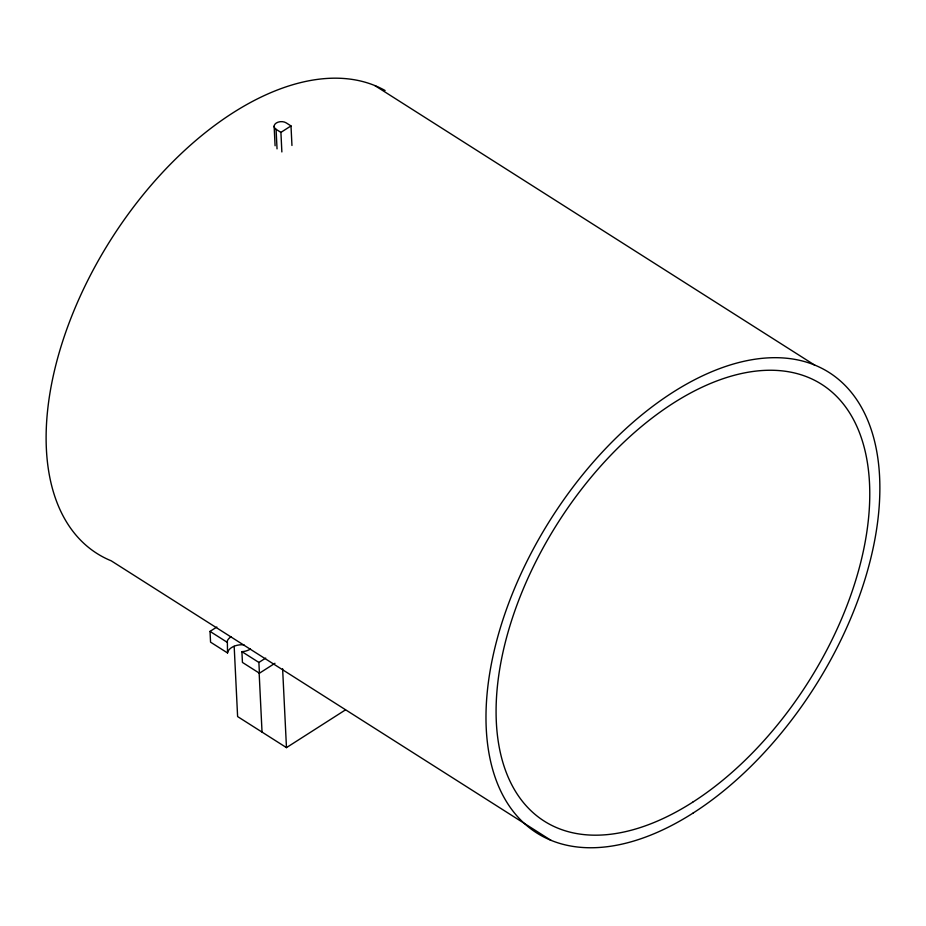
<?xml version="1.0" encoding="UTF-8"?>
<svg xmlns="http://www.w3.org/2000/svg" width="926" height="926" viewBox="0 0 926 926"><rect width="100%" height="100%" fill="white"/><g stroke="black" fill="none" stroke-linecap="round" stroke-linejoin="round"><path stroke-width="1.39" d="M216.846 627.029L210.028 631.393L210.561 642.169L227.541 652.957L227.345 640.78A13.983 8.901 -2.8 0 1 231.095 636.741M227.541 652.957L227.877 651.568A13.983 8.901 -2.8 0 1 244.013 644.843M281.863 151.945L280.914 132.383L290.995 125.924L286.169 122.857A6.991 4.445 -2.8 0 0 276.284 123.008A6.991 4.445 -2.8 0 0 276.075 129.304L277.036 148.866M274.953 663.282L259.419 673.214L258.886 662.437L265.704 658.085M234.174 646.29L237.612 716.574L286.47 747.618L345.479 709.883M259.419 673.214L242.438 662.426L241.906 651.649L244.094 651.429A13.983 8.901 -2.8 0 0 250.437 649.022M374.914 85.609L814.799 365.191M276.075 129.304L280.914 132.383M551.086 840.391L111.201 560.809A272.719 156.378 -57.6 0 1 101.501 255.055A272.719 156.378 -57.6 0 1 385.1 90.517M210.028 631.393L227.009 642.181M241.906 651.649L258.886 662.437M290.995 125.924L291.956 145.486M274.131 126.191L275.091 145.752M282.615 668.734L286.47 747.618M259.164 673.295L262.035 732.096M693.227 812.97A272.719 156.378 -57.6 0 0 848.204 388.723A272.719 156.378 -57.6 0 0 507.413 606.68A272.719 156.378 -57.6 0 0 693.227 812.97M692.694 802.194A258.724 148.368 -57.6 0 0 839.72 399.696A258.724 148.368 -57.6 0 0 516.407 606.472A258.724 148.368 -57.6 0 0 692.694 802.194"/></g></svg>
